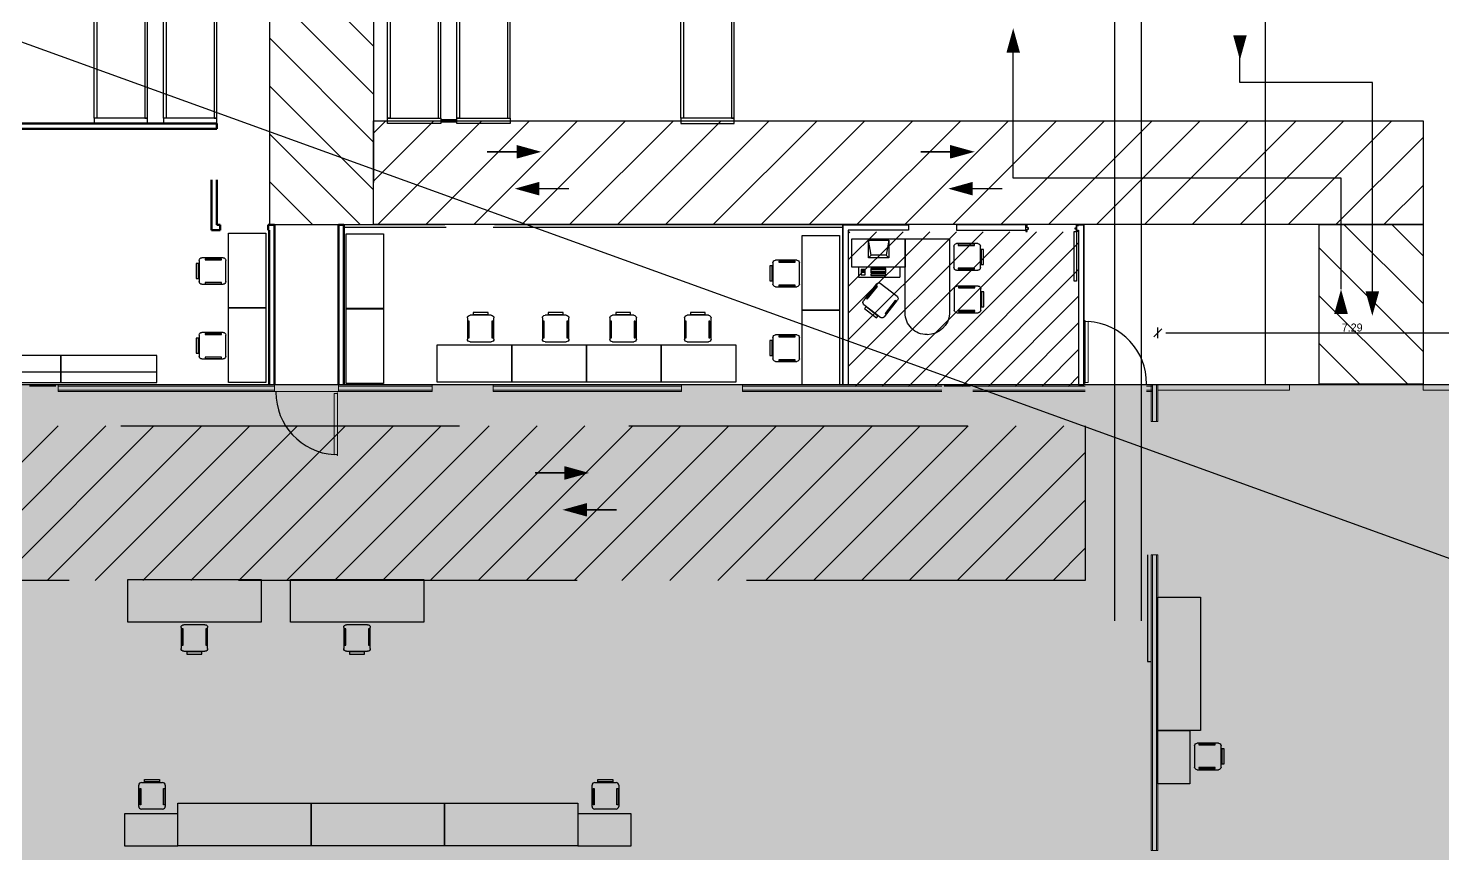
# Model space of a CAD drawing. Header units: millimetres. Extents: x 27 to 171, y 81 to 155.
# Drawn here: x 118.76 to 145.28, y 109.14 to 124.62 of the extents above; entities that cross this region are included whole.
import ezdxf

# ---------------------------------------------------------------- set-up
doc = ezdxf.new("R2010")
doc.units = ezdxf.units.MM
for name, pattern in [('HIDDEN', [9.525, 6.35, -3.175]), ('IRI-OCASA-Layout R 9$0$HIDDEN', [0.375, 0.25, -0.125]), ('OCS12A-GLC02A01-R02 (PB)$0$HIDDEN', [9.525, 6.35, -3.175])]:
    doc.linetypes.add(name, pattern=pattern)
for name, color, linetype, lineweight in [('Durlock', 252, 'Continuous', 50), ('IRI-OCASA-Layout R 9$0$CERRAMIENTO CHAPA', 252, 'Continuous', 9), ('OCASA_TODAS_r08$0$CARP-BARRIDO', 252, 'Continuous', 15), ('OCASA_TODAS_r08$0$CARP-HOJA', 252, 'Continuous', 20), ('OCASA_TODAS_r08$0$CARPINTERIA', 252, 'Continuous', 15)]:
    doc.layers.add(name, color=color, linetype=linetype, lineweight=lineweight)
for name, color, linetype in [('IRI-OCASA-Layout R 9$0$OCA_EST-BASTIDOR', 252, 'Continuous'), ('IRI-OCASA-Layout R 9$0$OCA_EST-LARGUERO', 252, 'Continuous'), ('IRI-OCASA-Layout R 9$0$OCA_EST-UB', 252, 'Continuous'), ('IRI-OCASA-Layout R 9$0$OCA_Mobiliario', 252, 'Continuous'), ('IRI-OCASA-Layout R 9$0$OCA_Racks', 252, 'Continuous'), ('IRI-OCASA-Layout R 9$0$OCA_Rejas', 252, 'IRI-OCASA-Layout R 9$0$HIDDEN')]:
    doc.layers.add(name, color=color, linetype=linetype)
doc.layers.get('IRI-OCASA-Layout R 9$0$OCA_Racks').off()
doc.layers.get('OCASA_TODAS_r08$0$CARPINTERIA').off()
doc.styles.add('OCASA_TODAS_r08$0$Standard', font='txt')
doc.dimstyles.new('OCASA_TODAS_r08$0$COTAS-100', dxfattribs={"dimtxt": 0.15, "dimasz": 0.15, "dimexe": 0.1, "dimexo": 0.0625, "dimgap": 0.025, "dimtad": 1, "dimzin": 1, "dimdsep": 46, "dimtxsty": 'OCASA_TODAS_r08$0$Standard', "dimblk": 'OCASA_TODAS_r08$0$_OBLIQUE', "dimcen": 0.12, "dimdle": 0.1, "dimclrd": 252, "dimclre": 252, "dimclrt": 7, "dimaunit": 1, "dimadec": 5, "dimazin": 0, "dimtfac": 1, "dimtix": 1, "dimtmove": 2, "dimatfit": 3, "dimldrblk": 'OCASA_TODAS_r08$0$_OBLIQUE', "dimfxl": 1.25, "dimfxlon": 1, "dimlwd": -1, "dimarcsym": 0})

# ---------------------------------------------------------------- blocks, each defined once
blk = doc.blocks.new('IRI-OCASA-Layout R 9$0$OCA_Est-Modulo Simpl')
at = {"layer": 'IRI-OCASA-Layout R 9$0$OCA_EST-BASTIDOR'}
for points in [[(-37.329308, -174.55488), (-37.329308, -174.65488), (-38.329308, -174.65488), (-38.329308, -174.55488)], [(-37.329308, -176.95488), (-37.329308, -177.05488), (-38.329308, -177.05488), (-38.329308, -176.95488)]]:
    blk.add_lwpolyline(points, close=True, dxfattribs=at)
at = {"layer": 'IRI-OCASA-Layout R 9$0$OCA_EST-LARGUERO'}
for points in [[(-38.279308, -174.65488), (-38.279308, -176.95488), (-38.329308, -176.95488), (-38.329308, -174.65488)], [(-37.379308, -174.65488), (-37.379308, -176.95488), (-37.329308, -176.95488), (-37.329308, -174.65488)]]:
    blk.add_lwpolyline(points, close=True, dxfattribs=at)
blk = doc.blocks.new('IRI-OCASA-Layout R 9$0$OCA_SILLA')
at = {"linetype": 'Continuous'}
for p, q in [((0.0549, 0.05), (0.0549, 0.4483)), ((0.1049, 0.4983), (0.5023, 0.4983)), ((0.5523, 0.4483), (0.5523, 0.05)), ((0.5023, 0), (0.1049, 0))]:
    blk.add_line(p, q, dxfattribs=at)
for points in [[(0, 0.1087), (0, 0.3889), (0.0427, 0.3889), (0.0427, 0.1087)], [(0.1654, 0.4663), (0.1654, 0.4876), (0.4749, 0.4876), (0.4749, 0.4663)], [(0.1681, 0.0207), (0.1681, 0.0394), (0.4749, 0.0394), (0.4749, 0.0207)]]:
    blk.add_lwpolyline(points, close=True, dxfattribs=at)
for centre, start, end in [((0.1049, 0.4483), 90, 180), ((0.5023, 0.4483), 0, 90), ((0.1049, 0.05), 180, 270), ((0.5023, 0.05), 270, 0)]:
    blk.add_arc(centre, 0.05, start, end, dxfattribs=at)
blk = doc.blocks.new('IRI-OCASA-Layout R 9$0$OCA_mesa 1x0.60')
at = {"color": 253}
blk.add_lwpolyline([(0, 1), (-0.6, 1), (-0.6, 0), (0, 0)], close=True, dxfattribs=at)
blk.add_blockref('IRI-OCASA-Layout R 9$0$OCA_SILLA', (-1.240741, 0.266987), dxfattribs=at)
blk = doc.blocks.new('IRI-OCASA-Layout R 9$0$OCA_mesa de trabajo')
at = {"color": 253}
blk.add_lwpolyline([(0, 2.5), (0.8, 2.5), (0.8, 0), (0, 0)], close=True, dxfattribs=at)
blk = doc.blocks.new('IRI-OCASA-Layout R 9$0$OCA_puesto gerente')
at = {"color": 253}
for p, q in [((0, 2.4735), (0, 1.4745)), ((0.5292, 2.4735), (0, 2.4735)), ((0.5292, 1.4745), (0.5292, 2.4735)), ((0.026144, 2.161848), (0.026144, 1.780848)), ((0.305545, 2.111048), (0.026144, 2.161848)), ((0.356345, 2.161848), (0.026144, 2.161848)), ((0.356345, 2.161848), (0.305545, 2.111048)), ((0.356345, 1.780848), (0.356345, 2.161848)), ((0.5292, 2.34927), (0.719485, 2.34927)), ((0.572581, 2.220396), (0.572581, 2.296596)), ((0.572581, 2.296596), (0.674181, 2.296596)), ((0.674181, 2.220396), (0.572581, 2.220396)), ((0.597981, 2.233096), (0.597981, 2.283896)), ((0.597981, 2.283896), (0.623381, 2.283896)), ((0.597981, 2.258496), (0.623381, 2.258496)), ((0.623381, 2.233096), (0.597981, 2.233096)), ((0.623381, 2.283896), (0.623381, 2.233096)), ((0.674181, 2.296596), (0.674181, 2.220396)), ((0.719485, 2.34927), (0.719485, 1.572094)), ((0.843753, 2.009432), (1.156759, 2.254286)), ((1.226948, 2.245711), (1.472357, 1.931996)), ((0.305545, 1.831648), (0.305545, 2.111048)), ((0.55734, 2.116405), (0.63354, 2.116405)), ((0.55734, 1.837005), (0.55734, 2.116405)), ((0.58274, 1.837005), (0.58274, 2.116405)), ((0.60814, 2.116405), (0.60814, 1.837005)), ((0.63354, 2.116405), (0.63354, 1.837005)), ((0.65894, 2.116405), (0.68434, 2.116405)), ((0.65894, 1.837005), (0.65894, 2.116405)), ((0.68434, 2.116405), (0.68434, 1.837005)), ((1.080587, 1.625528), (0.835178, 1.939243)), ((1.463782, 1.861807), (1.150775, 1.616953)), ((0.026144, 1.780848), (0.305545, 1.831648)), ((0.026144, 1.780848), (0.356345, 1.780848)), ((0.305545, 1.831648), (0.356345, 1.780848)), ((0.63354, 1.837005), (0.55734, 1.837005)), ((0.68434, 1.837005), (0.65894, 1.837005)), ((0, 1.4745), (0.5292, 1.4745)), ((1.3836, 1.4745), (0, 1.4745)), ((0, 1.4745), (0, 0.6411)), ((0.5292, 1.572094), (0.719485, 1.572094)), ((1.7952, 1.059702), (1.7952, 1.063102)), ((0, 0.6411), (1.404391, 0.6411)), ((0.13873, 0.559089), (0.53703, 0.559089)), ((0.934856, 0.5523), (1.333156, 0.5523)), ((0.08873, 0.111689), (0.08873, 0.509089)), ((0.58703, 0.509089), (0.58703, 0.111689)), ((0.884856, 0.1049), (0.884856, 0.5023)), ((1.383156, 0.5023), (1.383156, 0.1049)), ((0.53703, 0.061689), (0.13873, 0.061689)), ((1.333156, 0.0549), (0.934856, 0.0549))]:
    blk.add_line(p, q, dxfattribs=at)
for points in [[(1.119735, 2.199042), (1.131257, 2.184313), (0.88961, 1.995281), (0.878088, 2.01001)], [(1.306357, 2.233303), (1.478999, 2.012608), (1.445367, 1.986298), (1.272725, 2.206994)], [(1.396414, 1.849735), (1.409537, 1.832958), (1.165764, 1.642263), (1.15264, 1.659039)], [(0.12073, 0.172189), (0.09943, 0.172189), (0.09943, 0.481689), (0.12073, 0.481689)], [(0.56633, 0.174889), (0.54763, 0.174889), (0.54763, 0.481689), (0.56633, 0.481689)], [(0.916856, 0.1654), (0.895556, 0.1654), (0.895556, 0.4749), (0.916856, 0.4749)], [(1.362456, 0.1681), (1.343756, 0.1681), (1.343756, 0.4749), (1.362456, 0.4749)], [(0.47833, 0.006789), (0.19813, 0.006789), (0.19813, 0.049489), (0.47833, 0.049489)], [(1.274456, 0), (0.994256, 0), (0.994256, 0.0427), (1.274456, 0.0427)]]:
    blk.add_lwpolyline(points, close=True, dxfattribs=at)
for centre, radius, start, end in [((1.187566, 2.214904), 0.05, 38.034833, 128.034833), ((0.87456, 1.97005), 0.05, 128.034833, 218.034833), ((1.432975, 1.901189), 0.05, 308.034833, 38.034833), ((1.119968, 1.656335), 0.05, 218.034833, 308.034833), ((1.386346, 1.065648), 0.408861, 359.643216, 90.384836), ((1.374057, 1.062211), 0.422202, 274.120115, 359.595756), ((0.13873, 0.509089), 0.05, 90, 180), ((0.53703, 0.509089), 0.05, 0, 90), ((0.934856, 0.5023), 0.05, 90, 180), ((1.333156, 0.5023), 0.05, 0, 90), ((0.13873, 0.111689), 0.05, 180, 270), ((0.53703, 0.111689), 0.05, 270, 0), ((0.934856, 0.1049), 0.05, 180, 270), ((1.333156, 0.1049), 0.05, 270, 0)]:
    blk.add_arc(centre, radius, start, end, dxfattribs=at)
blk = doc.blocks.new('OCASA_TODAS_r08$0$SE 20')
at = {"layer": 'OCASA_TODAS_r08$0$CARP-BARRIDO', "lineweight": -3}
blk.add_arc((-32.41539, -19.636195), 1.16501, 179.476971, 266.48031, dxfattribs=at)
at = {"layer": 'OCASA_TODAS_r08$0$CARP-HOJA'}
for p, q in [((-32.486912, -20.799008), (-32.486912, -19.654008)), ((-32.486912, -19.654008), (-32.431912, -19.654008)), ((-32.485712, -19.812314), (-32.485712, -19.655208)), ((-32.485712, -19.655208), (-32.430712, -19.655208)), ((-32.485712, -20.797808), (-32.485712, -19.812314)), ((-32.431912, -19.654008), (-32.431912, -19.641508)), ((-32.430712, -19.641508), (-32.430712, -19.655208)), ((-32.428112, -19.797314), (-32.428112, -19.641508)), ((-32.428112, -20.811508), (-32.428112, -19.797314)), ((-32.426912, -20.811508), (-32.426912, -19.641508)), ((-32.431912, -20.799008), (-32.486912, -20.799008)), ((-32.430712, -20.797808), (-32.485712, -20.797808)), ((-32.431912, -20.799008), (-32.431912, -20.811508)), ((-32.430712, -20.797808), (-32.430712, -20.811508))]:
    blk.add_line(p, q, dxfattribs=at)
for centre, radius, start, end in [((-32.429412, -19.641508), 0.0025, 0, 180), ((-32.429412, -19.641508), 0.0013, 0, 180), ((-32.429412, -20.811508), 0.0025, 180, 0), ((-32.429412, -20.811508), 0.0013, 180, 0)]:
    blk.add_arc(centre, radius, start, end, dxfattribs=at)
blk = doc.blocks.new('OCASA_TODAS_r08$0$_OBLIQUE')
at = {"color": 0, "linetype": 'ByBlock'}
blk.add_line((-0.5, -0.5), (0.5, 0.5), dxfattribs=at)
blk = doc.blocks.new('*D78')
at = {"layer": 'Defpoints', "color": 0}
for p in [(147.224104, 118.907529), (139.937885, 117.833719), (147.224104, 117.552925)]:
    blk.add_point(p, dxfattribs=at)
at = {"layer": 'IRI-OCASA-Layout R 9$0$OCA_Mobiliario', "color": 252, "lineweight": -2}
for p, q in [((139.937885, 118.807529), (139.937885, 119.007529)), ((147.224104, 118.807529), (147.224104, 119.007529))]:
    blk.add_line(p, q, dxfattribs=at)
at = {"layer": 'IRI-OCASA-Layout R 9$0$OCA_Mobiliario', "color": 252}
blk.add_line((140.087885, 118.907529), (147.074104, 118.907529), dxfattribs=at)
at = {"layer": 'IRI-OCASA-Layout R 9$0$OCA_Mobiliario', "color": 252, "xscale": 0.15, "yscale": 0.15, "zscale": 0.15, "rotation": 180}
blk.add_blockref('OCASA_TODAS_r08$0$_OBLIQUE', (139.937885, 118.907529), dxfattribs=at)
at = {"layer": 'IRI-OCASA-Layout R 9$0$OCA_Mobiliario', "color": 252, "xscale": 0.15, "yscale": 0.15, "zscale": 0.15}
blk.add_blockref('OCASA_TODAS_r08$0$_OBLIQUE', (147.224104, 118.907529), dxfattribs=at)
at = {"layer": 'IRI-OCASA-Layout R 9$0$OCA_Mobiliario', "color": 7, "insert": (143.580995, 119.007529), "char_height": 0.15, "attachment_point": 5, "style": 'OCASA_TODAS_r08$0$Standard'}
blk.add_mtext('7.29', dxfattribs=at)
blk = doc.blocks.new('IRI-OCASA-Layout R 9$0$OCA_biblioteca')
for p, q in [((0.5, 1.8), (0, 1.8)), ((0, 1.8), (0, 0)), ((0.2, 1.8), (0.2, 0)), ((0.5, 0), (0.5, 1.8)), ((0, 0), (0.5, 0))]:
    blk.add_line(p, q)
blk = doc.blocks.new('*U83')
blk.add_lwpolyline([(25, 10), (25, 940), (70, 940), (70, 10)], close=True)
for points in [[(0, -15), (0, 10), (25, 10), (25, -35), (50, -35), (50, -60), (25, -60), (25, -120), (0, -120), (0, -95)], [(980, -15), (980, 10), (955, 10), (955, -35), (930, -35), (930, -60), (955, -60), (955, -120), (980, -120), (980, -95)]]:
    blk.add_lwpolyline(points)
blk = doc.blocks.new('IRI-OCASA-Layout R 9$0$OCA_Est-Modulo')
at = {"layer": 'IRI-OCASA-Layout R 9$0$OCA_EST-BASTIDOR'}
for points in [[(-42.829308, -169.940653), (-42.829308, -170.040653), (-43.829308, -170.040653), (-43.829308, -169.940653)], [(-41.529308, -169.940653), (-41.529308, -170.040653), (-42.529308, -170.040653), (-42.529308, -169.940653)], [(-42.829308, -172.340653), (-42.829308, -172.440653), (-43.829308, -172.440653), (-43.829308, -172.340653)], [(-41.529308, -172.340653), (-41.529308, -172.440653), (-42.529308, -172.440653), (-42.529308, -172.340653)]]:
    blk.add_lwpolyline(points, close=True, dxfattribs=at)
at = {"layer": 'IRI-OCASA-Layout R 9$0$OCA_EST-LARGUERO'}
for points in [[(-43.779308, -170.040653), (-43.779308, -172.340653), (-43.829308, -172.340653), (-43.829308, -170.040653)], [(-42.879308, -170.040653), (-42.879308, -172.340653), (-42.829308, -172.340653), (-42.829308, -170.040653)], [(-42.479308, -170.040653), (-42.479308, -172.340653), (-42.529308, -172.340653), (-42.529308, -170.040653)], [(-41.579308, -170.040653), (-41.579308, -172.340653), (-41.529308, -172.340653), (-41.529308, -170.040653)]]:
    blk.add_lwpolyline(points, close=True, dxfattribs=at)
at = {"layer": 'IRI-OCASA-Layout R 9$0$OCA_EST-UB'}
for points in [[(-42.529308, -170.010653), (-42.529308, -169.970653), (-42.829308, -169.970653), (-42.829308, -170.010653)], [(-42.529308, -172.410653), (-42.529308, -172.370653), (-42.829308, -172.370653), (-42.829308, -172.410653)]]:
    blk.add_lwpolyline(points, close=True, dxfattribs=at)
blk = doc.blocks.new('OCASA_TODAS_r08$0$SE 12')
at = {"layer": 'OCASA_TODAS_r08$0$CARP-BARRIDO', "lineweight": -3}
blk.add_arc((-38.41539, -19.636195), 1.16501, 179.476971, 266.48031, dxfattribs=at)
at = {"layer": 'OCASA_TODAS_r08$0$CARP-HOJA'}
for p, q in [((-38.486912, -20.799008), (-38.486912, -19.654008)), ((-38.486912, -19.654008), (-38.431912, -19.654008)), ((-38.485712, -19.812314), (-38.485712, -19.655208)), ((-38.485712, -19.655208), (-38.430712, -19.655208)), ((-38.485712, -20.797808), (-38.485712, -19.812314)), ((-38.431912, -19.654008), (-38.431912, -19.641508)), ((-38.430712, -19.641508), (-38.430712, -19.655208)), ((-38.428112, -19.797314), (-38.428112, -19.641508)), ((-38.428112, -20.811508), (-38.428112, -19.797314)), ((-38.426912, -20.811508), (-38.426912, -19.641508)), ((-38.431912, -20.799008), (-38.486912, -20.799008)), ((-38.430712, -20.797808), (-38.485712, -20.797808)), ((-38.431912, -20.799008), (-38.431912, -20.811508)), ((-38.430712, -20.797808), (-38.430712, -20.811508))]:
    blk.add_line(p, q, dxfattribs=at)
for centre, radius, start, end in [((-38.429412, -19.641508), 0.0025, 0, 180), ((-38.429412, -19.641508), 0.0013, 0, 180), ((-38.429412, -20.811508), 0.0025, 180, 0), ((-38.429412, -20.811508), 0.0013, 180, 0)]:
    blk.add_arc(centre, radius, start, end, dxfattribs=at)

msp = doc.modelspace()

# ---------------------------------------------------------------- hatches: boundary and pattern name
at = {"linetype": 'HIDDEN'}
h = msp.add_hatch(dxfattribs=at)
h.set_pattern_fill('LINE', color=251, scale=0.2, angle=135)
h.set_pattern_definition([(135, (249.3739, 47.7354), (-0.4490128, -0.4490128), [])])
h.paths.add_polyline_path([(123.287, 120.932), (123.287, 137.601), (125.232, 137.601), (125.232, 120.932)])
at = {"true_color": 0xff38ff}
h = msp.add_hatch(color=6, dxfattribs=at)
h.dxf.hatch_style = 1
h.paths.add_polyline_path([(46.295, 110.374), (46.295, 105.651), (43.744, 105.651), (43.644, 105.651), (43.733, 91.445), (44.887, 91.445), (44.887, 91.445), (44.898, 85.754), (95.501, 85.754), (95.501, 89.832), (102.71, 89.844), (102.71, 109.013), (147.022, 109.013), (147.022, 117.935), (91.324, 117.935), (91.324, 113.202), (75.374, 113.225), (75.374, 110.006), (67.244, 110.006), (67.244, 113.205), (61.671, 113.205), (61.671, 111.453), (59.644, 111.453), (59.644, 110.374)])
at = {"linetype": 'HIDDEN'}
h = msp.add_hatch(dxfattribs=at)
h.set_pattern_fill('LINE', color=251, scale=0.2, angle=45)
h.set_pattern_definition([(45, (83.4085, -9.4437), (-0.4490128, 0.4490128), [])])
h.paths.add_polyline_path([(91.921, 117.168), (138.576, 117.168), (138.576, 114.268), (91.921, 114.268)])
at = {"layer": 'IRI-OCASA-Layout R 9$0$OCA_Mobiliario'}
h = msp.add_hatch(dxfattribs=at)
h.set_pattern_fill('LINE', color=256, scale=0.2, angle=225)
h.set_pattern_definition([(225, (220.8711, 247.02595), (0.4490128, -0.4490128), [])])
h.paths.add_polyline_path([(144.909, 120.939), (125.232, 120.939), (125.232, 122.884), (144.909, 122.884)])
h = msp.add_hatch(dxfattribs=at)
h.set_pattern_fill('LINE', color=256, scale=0.2, angle=135)
h.set_pattern_definition([(135, (269.0505, 42.9097), (-0.4490128, -0.4490128), [])])
h.paths.add_polyline_path([(142.964, 117.945), (142.964, 120.939), (144.909, 120.939), (144.909, 117.945)])
h = msp.add_hatch(dxfattribs=at)
h.set_pattern_fill('JIS_WOOD', color=256, scale=0.5)
h.set_pattern_definition([(45, (42.48747, -227.36917), (-0.25, 0.25), [])])
h.paths.add_polyline_path([(134.132, 117.905), (138.451, 117.905), (138.451, 120.804), (134.132, 120.804)])

# ---------------------------------------------------------------- linework, layer by layer
at = {"color": 251, "linetype": 'HIDDEN', "elevation": 0}
for points in [[(123.287, 120.932), (123.287, 137.601), (125.232, 137.601), (125.232, 120.932)], [(91.921, 117.168), (138.576, 117.168), (138.576, 114.268), (91.921, 114.268)]]:
    msp.add_lwpolyline(points, close=True, dxfattribs=at)
at = {"color": 251, "linetype": 'HIDDEN', "const_width": 0.03, "elevation": 0}
for points in [[(127.362, 122.303), (127.917, 122.303)], [(128.342, 121.612), (128.897, 121.612)], [(128.258, 116.282), (128.813, 116.282)], [(129.238, 115.591), (129.793, 115.591)]]:
    msp.add_lwpolyline(points, dxfattribs=at)
at = {"color": 251, "linetype": 'HIDDEN', "elevation": 0}
for points in [[(128.378, 122.303, 0, 0.25, 0), (127.927, 122.303, 0.25, 0.25, 0), (127.917, 122.303, 0.1, 0.1, 0), (127.917, 122.303, 0.1, 0.1, 0)], [(127.881, 121.612, 0, 0.25, 0), (128.332, 121.612, 0.25, 0.25, 0), (128.342, 121.612, 0.1, 0.1, 0), (128.342, 121.612, 0.1, 0.1, 0)], [(129.274, 116.282, 0, 0.25, 0), (128.823, 116.282, 0.25, 0.25, 0), (128.813, 116.282, 0.1, 0.1, 0), (128.813, 116.282, 0.1, 0.1, 0)], [(128.777, 115.591, 0, 0.25, 0), (129.228, 115.591, 0.25, 0.25, 0), (129.238, 115.591, 0.1, 0.1, 0), (129.238, 115.591, 0.1, 0.1, 0)]]:
    msp.add_lwpolyline(points, format="xyseb", dxfattribs=at)
at = {"layer": 'Defpoints', "color": 6}
msp.add_lwpolyline([(44.898, 85.754), (95.501, 85.754), (95.501, 89.832), (102.71, 89.844), (102.71, 109.013), (147.022, 109.013), (147.022, 117.935), (91.324, 117.935), (91.324, 113.202), (75.374, 113.225)], dxfattribs=at)
at = {"layer": 'Durlock'}
for p, q in [((122.295, 122.835, 0), (115.621, 122.835, 0)), ((122.295, 122.835, 0), (122.295, 122.735, 0)), ((122.295, 122.735, 0), (115.721, 122.735, 0)), ((122.195, 121.78, 0), (122.195, 120.832, 0)), ((122.295, 121.78, 0), (122.295, 120.932, 0)), ((122.355, 120.832, 0), (122.355, 120.932, 0)), ((123.255, 120.832, 0), (123.255, 120.932, 0)), ((123.255, 120.832, 0), (123.255, 120.932, 0)), ((123.379, 120.932, 0), (123.379, 117.935, 0)), ((123.279, 120.832, 0), (123.279, 117.935, 0))]:
    msp.add_line(p, q, dxfattribs=at)
at = {"layer": 'Durlock', "elevation": 0}
for points in [[(122.295, 120.932), (122.355, 120.932)], [(123.255, 120.932), (123.379, 120.932)], [(124.579, 120.932), (124.579, 117.933)], [(124.579, 120.932), (124.679, 120.932), (124.679, 117.935)], [(122.195, 120.832), (122.355, 120.832)], [(123.255, 120.832), (123.279, 120.832)], [(119.279, 117.92), (118.781, 117.919)], [(136.427, 117.92), (135.929, 117.919)]]:
    msp.add_lwpolyline(points, dxfattribs=at)
at = {"layer": 'IRI-OCASA-Layout R 9$0$CERRAMIENTO CHAPA'}
for p, q in [((123.379, 117.935, 0), (93.572, 117.935, 0)), ((119.319, 117.935, 0), (119.319, 117.807, 0)), ((123.379, 117.908, 0), (119.319, 117.908, 0)), ((123.379, 117.834, 0), (119.319, 117.834, 0)), ((123.379, 117.834, 0), (119.319, 117.834, 0)), ((123.379, 117.807, 0), (119.319, 117.807, 0)), ((123.379, 117.807, 0), (119.319, 117.807, 0)), ((123.379, 117.935, 0), (123.379, 117.807, 0)), ((126.332, 117.935, 0), (124.579, 117.935, 0)), ((124.579, 117.933, 0), (124.579, 117.807, 0)), ((126.332, 117.908, 0), (124.579, 117.908, 0)), ((126.332, 117.834, 0), (124.579, 117.834, 0)), ((126.332, 117.834, 0), (124.579, 117.834, 0)), ((126.332, 117.807, 0), (124.579, 117.807, 0)), ((126.332, 117.807, 0), (124.579, 117.807, 0)), ((126.332, 117.807, 0), (126.332, 117.935, 0)), ((131.008, 117.935, 0), (127.477, 117.935, 0)), ((127.477, 117.935, 0), (127.477, 117.807, 0)), ((131.008, 117.908, 0), (127.477, 117.908, 0)), ((131.008, 117.834, 0), (127.477, 117.834, 0)), ((131.008, 117.807, 0), (127.477, 117.807, 0)), ((130.781, 117.834, 0), (127.704, 117.834, 0)), ((131.008, 117.935, 0), (131.008, 117.807, 0)), ((135.889, 117.935, 0), (132.113, 117.935, 0)), ((132.153, 117.935, 0), (132.153, 117.807, 0)), ((135.889, 117.908, 0), (132.153, 117.908, 0)), ((135.889, 117.834, 0), (132.153, 117.834, 0)), ((135.889, 117.834, 0), (132.153, 117.834, 0)), ((135.889, 117.807, 0), (132.153, 117.807, 0)), ((135.889, 117.807, 0), (132.153, 117.807, 0)), ((138.576, 117.935, 0), (136.467, 117.935, 0)), ((138.576, 117.908, 0), (136.467, 117.908, 0)), ((138.576, 117.834, 0), (136.467, 117.834, 0)), ((138.576, 117.834, 0), (136.467, 117.834, 0)), ((138.576, 117.807, 0), (136.467, 117.807, 0)), ((138.576, 117.807, 0), (136.467, 117.807, 0)), ((139.837, 117.935, 0), (139.726, 117.935, 0)), ((139.837, 117.908, 0), (139.726, 117.908, 0)), ((139.837, 117.834, 0), (139.726, 117.834, 0)), ((139.837, 117.834, 0), (139.726, 117.834, 0)), ((139.837, 117.807, 0), (139.726, 117.807, 0)), ((139.837, 117.807, 0), (139.726, 117.807, 0)), ((139.813, 117.249, 0), (139.813, 117.935, 0)), ((139.837, 117.249, 0), (139.837, 117.935, 0)), ((139.813, 117.249, 0), (139.938, 117.249, 0)), ((139.813, 109.204, 0), (139.813, 114.749, 0)), ((139.813, 114.749, 0), (139.938, 114.749, 0)), ((139.837, 109.204, 0), (139.837, 114.749, 0))]:
    msp.add_line(p, q, dxfattribs=at)
at = {"layer": 'IRI-OCASA-Layout R 9$0$CERRAMIENTO CHAPA', "linetype": 'OCS12A-GLC02A01-R02 (PB)$0$HIDDEN'}
for p, q in [((123.379, 117.935, 0), (124.579, 117.935, 0)), ((123.379, 117.807, 0), (124.579, 117.807, 0))]:
    msp.add_line(p, q, dxfattribs=at)
at = {"layer": 'IRI-OCASA-Layout R 9$0$CERRAMIENTO CHAPA', "elevation": 0}
for points in [[(139.813, 117.249), (139.813, 117.935), (139.914, 117.935), (139.914, 117.249)], [(139.837, 117.249), (139.837, 117.935), (139.938, 117.935), (139.938, 117.249)], [(139.914, 114.749), (139.914, 109.204), (139.813, 109.204), (139.813, 114.749)], [(139.938, 114.749), (139.938, 109.204), (139.837, 109.204), (139.837, 114.749)]]:
    msp.add_lwpolyline(points, dxfattribs=at)
msp.add_lwpolyline([(142.409, 117.935), (139.938, 117.935), (139.938, 117.834), (142.409, 117.834)], close=True, dxfattribs=at)
at = {"layer": 'IRI-OCASA-Layout R 9$0$CERRAMIENTO CHAPA'}
msp.add_lwpolyline([(147.25, 117.935), (144.909, 117.935), (144.909, 117.834), (147.25, 117.834)], close=True, dxfattribs=at)
at = {"layer": 'IRI-OCASA-Layout R 9$0$OCA_Mobiliario'}
for p, q in [((43.624, 151.483), (147.111, 114.064)), ((141.957, 117.935, 0), (141.957, 151.605, 0)), ((139.124, 151.297), (139.124, 113.507)), ((139.624, 151.297), (139.624, 113.507)), ((134.032, 120.937, 0), (127.503, 120.937, 0)), ((134.032, 120.932, 0), (134.032, 117.933, 0)), ((134.914, 120.932, 0), (134.032, 120.932, 0)), ((138.451, 120.932, 0), (138.551, 120.932, 0)), ((138.551, 120.932, 0), (138.551, 117.933, 0)), ((134.032, 120.887, 0), (127.478, 120.887, 0)), ((134.132, 120.832, 0), (134.132, 117.933, 0)), ((134.914, 120.832, 0), (134.132, 120.832, 0))]:
    msp.add_line(p, q, dxfattribs=at)
at = {"layer": 'IRI-OCASA-Layout R 9$0$OCA_Mobiliario', "elevation": 0}
for points in [[(137.226, 124.62, 0, 0.25, 0), (137.226, 124.169, 0.25, 0.25, 0), (137.226, 124.159, 0.1, 0.1, 0), (137.226, 124.159, 0.1, 0.1, 0)], [(141.477, 124.027, 0, 0.25, 0), (141.477, 124.478, 0.25, 0.25, 0), (141.477, 124.488, 0.1, 0.1, 0), (141.477, 124.488, 0.1, 0.1, 0)], [(136.504, 122.303, 0, 0.25, 0), (136.054, 122.303, 0.25, 0.25, 0), (136.044, 122.303, 0.1, 0.1, 0), (136.044, 122.303, 0.1, 0.1, 0)], [(136.008, 121.612, 0, 0.25, 0), (136.458, 121.612, 0.25, 0.25, 0), (136.468, 121.612, 0.1, 0.1, 0), (136.468, 121.612, 0.1, 0.1, 0)], [(143.372, 119.725, 0, 0.25, 0), (143.372, 119.275, 0.25, 0.25, 0), (143.372, 119.265, 0.1, 0.1, 0), (143.372, 119.265, 0.1, 0.1, 0)], [(143.959, 119.229, 0, 0.25, 0), (143.959, 119.679, 0.25, 0.25, 0), (143.959, 119.689, 0.1, 0.1, 0), (143.959, 119.689, 0.1, 0.1, 0)]]:
    msp.add_lwpolyline(points, format="xyseb", dxfattribs=at)
for points in [[(143.372, 119.725), (143.372, 121.81), (137.226, 121.81), (137.226, 124.169)], [(143.959, 119.684), (143.959, 123.6), (141.477, 123.6), (141.477, 124.128)], [(134.032, 120.932), (135.264, 120.932), (135.264, 120.832), (134.132, 120.832), (134.132, 117.933), (134.032, 117.933), (134.032, 120.932)], [(136.164, 120.932), (136.164, 120.832), (137.46, 120.832), (137.46, 120.832), (137.46, 120.932), (136.164, 120.932)], [(138.415, 120.932), (138.415, 120.832), (138.451, 120.832), (138.451, 117.933), (138.551, 117.933), (138.551, 120.932), (138.417, 120.932)]]:
    msp.add_lwpolyline(points, dxfattribs=at)
for points in [[(144.909, 120.939), (125.232, 120.939), (125.232, 122.884), (144.909, 122.884)], [(142.964, 117.945), (142.964, 120.939), (144.909, 120.939), (144.909, 117.945)], [(125.421, 119.367), (124.721, 119.367), (124.721, 120.767), (125.421, 120.767)], [(133.271, 120.733), (133.971, 120.733), (133.971, 119.333), (133.271, 119.333)], [(125.421, 117.958), (124.721, 117.958), (124.721, 119.358), (125.421, 119.358)], [(133.271, 119.333), (133.971, 119.333), (133.971, 117.933), (133.271, 117.933)]]:
    msp.add_lwpolyline(points, close=True, dxfattribs=at)
at = {"layer": 'IRI-OCASA-Layout R 9$0$OCA_Mobiliario', "const_width": 0.03, "elevation": 0}
for points in [[(135.489, 122.303), (136.044, 122.303)], [(136.468, 121.612), (137.023, 121.612)]]:
    msp.add_lwpolyline(points, dxfattribs=at)
at = {"layer": 'IRI-OCASA-Layout R 9$0$OCA_Mobiliario', "color": 253, "elevation": 0}
for points in [[(122.515, 120.78), (123.215, 120.78), (123.215, 119.38), (122.515, 119.38)], [(122.515, 119.38), (123.215, 119.38), (123.215, 117.98), (122.515, 117.98)], [(127.824, 118.687), (127.824, 117.987), (126.424, 117.987), (126.424, 118.687)], [(129.224, 118.687), (129.224, 117.987), (127.824, 117.987), (127.824, 118.687)], [(130.624, 118.687), (130.624, 117.987), (129.224, 117.987), (129.224, 118.687)], [(132.024, 118.687), (132.024, 117.987), (130.624, 117.987), (130.624, 118.687)]]:
    msp.add_lwpolyline(points, close=True, dxfattribs=at)
at = {"layer": 'IRI-OCASA-Layout R 9$0$OCA_Rejas', "ltscale": 8}
for p, q in [((126.573, 120.937, 0), (124.679, 120.937, 0)), ((126.598, 120.887, 0), (124.679, 120.887, 0))]:
    msp.add_line(p, q, dxfattribs=at)
at = {"layer": 'IRI-OCASA-Layout R 9$0$OCA_Rejas', "ltscale": 8, "elevation": 0}
msp.add_lwpolyline([(139.743, 114.749), (139.743, 112.749), (139.813, 112.749)], dxfattribs=at)

# ---------------------------------------------------------------- block references
at = {"layer": 'IRI-OCASA-Layout R 9$0$OCA_Mobiliario', "xscale": 0.001, "yscale": 0.001, "zscale": 0.001, "rotation": 180}
msp.add_blockref('*U83', (138.44, 120.817, 0), dxfattribs=at)
at = {"layer": 'IRI-OCASA-Layout R 9$0$OCA_Mobiliario', "xscale": -1}
for name, p, rotation in [('IRI-OCASA-Layout R 9$0$OCA_puesto gerente', (136.674, 120.67, 0), 90), ('IRI-OCASA-Layout R 9$0$OCA_SILLA', (121.909, 120.318, 0), 180), ('IRI-OCASA-Layout R 9$0$OCA_SILLA', (132.666, 120.271, 0), 180), ('IRI-OCASA-Layout R 9$0$OCA_SILLA', (127.491, 119.293, 0), 90), ('IRI-OCASA-Layout R 9$0$OCA_SILLA', (128.897, 119.293, 0), 90), ('IRI-OCASA-Layout R 9$0$OCA_SILLA', (130.162, 119.293, 0), 90), ('IRI-OCASA-Layout R 9$0$OCA_SILLA', (131.562, 119.293, 0), 90), ('IRI-OCASA-Layout R 9$0$OCA_SILLA', (121.909, 118.918, 0), 180), ('IRI-OCASA-Layout R 9$0$OCA_SILLA', (132.666, 118.871, 0), 180)]:
    msp.add_blockref(name, p, dxfattribs=dict(at, rotation=rotation))
at = {"layer": 'IRI-OCASA-Layout R 9$0$OCA_Mobiliario'}
for name, p, rotation in [('OCASA_TODAS_r08$0$SE 20', (106.145, 98.324, 0), 180), ('IRI-OCASA-Layout R 9$0$OCA_biblioteca', (119.371, 117.981, 0), 90), ('IRI-OCASA-Layout R 9$0$OCA_biblioteca', (121.171, 117.981, 0), 90), ('IRI-OCASA-Layout R 9$0$OCA_mesa de trabajo', (120.624, 114.282, 0), 270), ('IRI-OCASA-Layout R 9$0$OCA_mesa de trabajo', (123.674, 114.282, 0), 270), ('IRI-OCASA-Layout R 9$0$OCA_mesa 1x0.60', (120.564, 109.293, 0), 270), ('IRI-OCASA-Layout R 9$0$OCA_mesa 1x0.60', (129.064, 109.293, 0), 270), ('IRI-OCASA-Layout R 9$0$OCA_mesa de trabajo', (121.564, 110.093, 0), 270), ('IRI-OCASA-Layout R 9$0$OCA_mesa de trabajo', (124.064, 110.093, 0), 270), ('IRI-OCASA-Layout R 9$0$OCA_mesa de trabajo', (126.564, 110.093, 0), 270)]:
    msp.add_blockref(name, p, dxfattribs=dict(at, rotation=rotation))
msp.add_blockref('IRI-OCASA-Layout R 9$0$OCA_mesa de trabajo', (139.938, 111.451, 0), dxfattribs=at)
at = {"layer": 'IRI-OCASA-Layout R 9$0$OCA_Mobiliario', "extrusion": (0, 0, -1), "zscale": -1, "rotation": 90}
for p in [(-121.625, 112.885, 0), (-124.675, 112.885, 0)]:
    msp.add_blockref('IRI-OCASA-Layout R 9$0$OCA_SILLA', p, dxfattribs=at)
at = {"layer": 'IRI-OCASA-Layout R 9$0$OCA_Mobiliario', "xscale": -1}
msp.add_blockref('IRI-OCASA-Layout R 9$0$OCA_mesa 1x0.60', (139.938, 110.451, 0), dxfattribs=at)
at = {"layer": 'IRI-OCASA-Layout R 9$0$OCA_Racks', "xscale": -1}
for p in [(82.666, 299.889, 0), (83.966, 299.889, 0), (93.667, 299.889, 0)]:
    msp.add_blockref('IRI-OCASA-Layout R 9$0$OCA_Est-Modulo Simpl', p, dxfattribs=at)
at = {"layer": 'IRI-OCASA-Layout R 9$0$OCA_Racks'}
msp.add_blockref('IRI-OCASA-Layout R 9$0$OCA_Est-Modulo', (169.324, 295.275, 0), dxfattribs=at)
at = {"layer": 'OCASA_TODAS_r08$0$CARPINTERIA'}
msp.add_blockref('OCASA_TODAS_r08$0$SE 12', (162.984, 137.425, 0), dxfattribs=at)

# ---------------------------------------------------------------- dimensions: what is measured, and where the dimension line sits
at = {"layer": 'IRI-OCASA-Layout R 9$0$OCA_Mobiliario'}
dim = msp.add_linear_dim(base=(147.224, 118.908), p1=(139.938, 117.834, 0), p2=(147.224, 117.553, 0), dimstyle='OCASA_TODAS_r08$0$COTAS-100', override={"dimfxl": 0.1}, dxfattribs=at)
dim.commit()
dim.dimension.update_dxf_attribs({"geometry": '*D78', "text_midpoint": (143.581, 119.008)})

doc.saveas('drawing.dxf')
